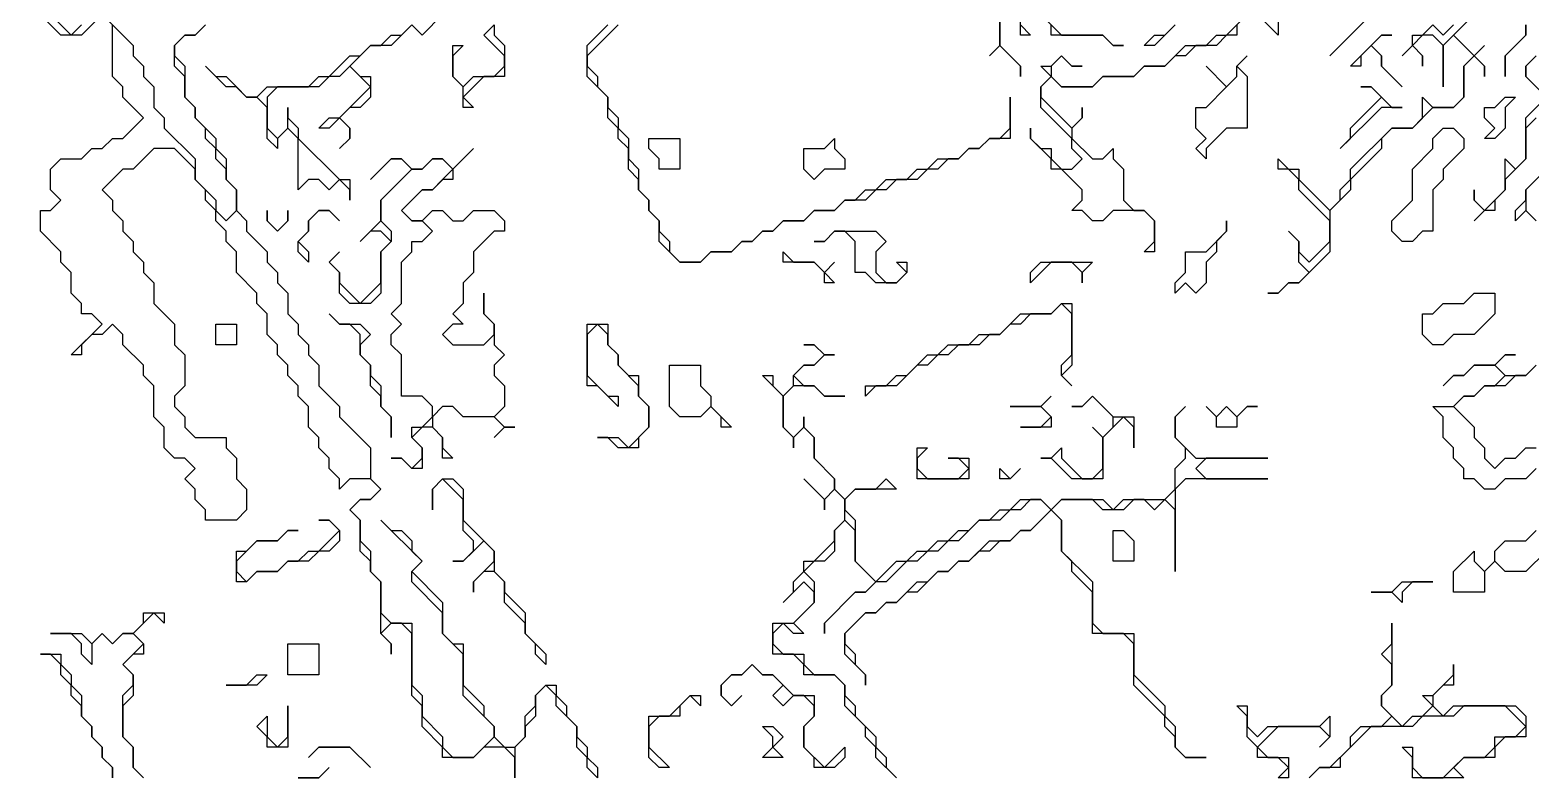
# Model space of a CAD drawing. Header units: metres. Extents: x 0 to 96.9, y 0 to 54.3.
# Drawn here: x 15.5 to 30.05, y 0 to 7.25 of the extents above; entities that cross this region are included whole.
import ezdxf

# ---------------------------------------------------------------- set-up
doc = ezdxf.new("R2010")
doc.units = ezdxf.units.M

msp = doc.modelspace()

# ---------------------------------------------------------------- linework, layer by layer
for points in [[(15, 8.1), (15.9, 7.2), (16, 7.3)], [(16.2, 7.4), (16, 7.2), (15.8, 7.2), (15, 8)], [(29.7, 7.6), (29.3, 7.2), (29.5, 7), (29.6, 7.1), (29.5, 7), (29.6, 6.9), (29.6, 6.8), (29.6, 6.9), (29.5, 7), (29.4, 6.9), (29.4, 6.6), (29.3, 6.5), (29.1, 6.5), (28.9, 6.3), (28.7, 6.3), (28.6, 6.2), (28.6, 6.1), (28.3, 5.8), (28.3, 5.7), (28.1, 5.5), (28.1, 5.1), (27.8, 4.8), (27.7, 4.8), (27.6, 4.7), (27.5, 4.7), (27.6, 4.7), (27.7, 4.8), (27.8, 4.8), (27.9, 4.9), (27.8, 5), (27.8, 5.2), (27.7, 5.3), (27.8, 5.2), (27.8, 5.1), (27.9, 5), (28.1, 5.2), (28.1, 5.4), (27.8, 5.7), (27.8, 5.8), (27.7, 5.9), (27.6, 5.9), (27.6, 6), (27.7, 5.9), (27.8, 5.9), (27.8, 5.8), (28.1, 5.5), (28.2, 5.6), (28.2, 5.7), (28.3, 5.8), (28.3, 5.9), (28.7, 6.3), (28.9, 6.3), (29, 6.4), (29, 6.6), (29.1, 6.5), (29.3, 6.5), (29.4, 6.6), (29.4, 6.9), (29.5, 7), (29.3, 7.2), (29.2, 7.1), (29.2, 6.7), (29.2, 7.1), (29.1, 7.2), (29, 7.2), (28.9, 7.1), (29, 7), (29, 6.9), (29, 7), (28.9, 7.1), (28.8, 7), (28.9, 7.1), (28.9, 7.2), (29, 7.2), (29.1, 7.3)], [(27.6, 7.5), (27.6, 7.2), (27.4, 7.4)], [(28.6, 7.5), (28.1, 7), (28.5, 7.4)], [(17.2, 7.3), (17.1, 7.2), (17, 7.2), (16.9, 7.1), (16.9, 7), (17, 6.9), (17, 6.6), (17.1, 6.5), (17.1, 6.4), (17.3, 6.2), (17.3, 6.1), (17.4, 6), (17.4, 5.8), (17.5, 5.7), (17.5, 5.5), (17.6, 5.4), (17.6, 5.3), (17.8, 5.1), (17.8, 5), (17.9, 4.9), (17.9, 4.8), (18, 4.7), (18, 4.5), (18.1, 4.4), (18.1, 4.3), (18.2, 4.2), (18.2, 4.1), (18.3, 4), (18.3, 3.8), (18.5, 3.6), (18.5, 3.5), (18.8, 3.2), (18.8, 2.9), (18.9, 2.8), (18.8, 2.7), (18.7, 2.7), (18.6, 2.6), (18.7, 2.5), (18.7, 2.3), (18.8, 2.2), (18.8, 2), (18.9, 1.9), (18.9, 1.6), (19, 1.5), (19.2, 1.5), (19.2, 0.9), (19.3, 0.8), (19.3, 0.6), (19.5, 0.4), (19.5, 0.3), (19.6, 0.2), (19.8, 0.2), (20, 0.4), (20, 0.5), (19.7, 0.8), (19.7, 1.2), (19.5, 1.4), (19.5, 1.6), (19.2, 1.9), (19.2, 2), (19.3, 2.1), (18.9, 2.5), (19, 2.4), (19.1, 2.4), (19.2, 2.3), (19.2, 2.2), (19.3, 2.1), (19.2, 2), (19.5, 1.7), (19.5, 1.4), (19.6, 1.3), (19.7, 1.3), (19.7, 0.9), (19.9, 0.7), (19.9, 0.6), (20, 0.5), (20, 0.4), (20.1, 0.3), (20.2, 0.3), (20.3, 0.4), (20.3, 0.6), (20.4, 0.7), (20.4, 0.8), (20.5, 0.9), (20.6, 0.9), (20.6, 0.8), (20.7, 0.7), (20.7, 0.6), (20.8, 0.5), (20.8, 0.4), (20.9, 0.3), (20.9, 0.2), (21, 0.1), (21, 0), (20.9, 0.1), (20.9, 0.2), (20.8, 0.3), (20.8, 0.5), (20.6, 0.7), (20.6, 0.8), (20.5, 0.9), (20.4, 0.8), (20.4, 0.6), (20.3, 0.5), (20.3, 0.4), (20.2, 0.3), (20.2, 0), (20.2, 0.2), (20.1, 0.3), (19.9, 0.3), (19.8, 0.2), (19.5, 0.2), (19.5, 0.3), (19.3, 0.5), (19.3, 0.7), (19.2, 0.8), (19.2, 1.4), (19.1, 1.5), (19, 1.5), (18.9, 1.4), (19, 1.3), (19, 1.2), (19, 1.3), (18.9, 1.4), (18.9, 1.9), (18.8, 2), (18.8, 2.1), (18.7, 2.2), (18.7, 2.5), (18.6, 2.6), (18.7, 2.7), (18.8, 2.7), (18.9, 2.8), (18.8, 2.9), (18.6, 2.9), (18.5, 2.8), (18.5, 2.9), (18.4, 3), (18.4, 3.1), (18.3, 3.2), (18.3, 3.3), (18.2, 3.4), (18.2, 3.6), (18.1, 3.7), (18.1, 3.8), (18, 3.9), (18, 4), (17.9, 4.1), (17.9, 4.2), (17.8, 4.3), (17.8, 4.5), (17.7, 4.6), (17.7, 4.7), (17.5, 4.9), (17.5, 5.1), (17.4, 5.2), (17.4, 5.3), (17.3, 5.4), (17.3, 5.5), (17.2, 5.6), (17.2, 5.7), (17.1, 5.8), (17.1, 5.9), (16.9, 6.1), (16.7, 6.1), (16.5, 5.9), (16.4, 5.9), (16.2, 5.7), (16.3, 5.6), (16.3, 5.5), (16.4, 5.4), (16.4, 5.3), (16.5, 5.2), (16.5, 5.1), (16.6, 5), (16.6, 4.9), (16.7, 4.8), (16.7, 4.6), (16.9, 4.4), (16.9, 4.2), (17, 4.1), (17, 3.8), (16.9, 3.7), (16.9, 3.6), (17, 3.5), (17, 3.4), (17.1, 3.3), (17.4, 3.3), (17.4, 3.2), (17.5, 3.1), (17.5, 2.9), (17.6, 2.8), (17.6, 2.6), (17.5, 2.5), (17.2, 2.5), (17.2, 2.6), (17.1, 2.7), (17.1, 2.8), (17, 2.9), (17.1, 3), (17, 3.1), (16.9, 3.1), (16.8, 3.2), (16.8, 3.4), (16.7, 3.5), (16.7, 3.8), (16.6, 3.9), (16.6, 4), (16.4, 4.2), (16.4, 4.3), (16.3, 4.4), (16.2, 4.3), (16.1, 4.3), (16, 4.2), (16, 4.1), (15.9, 4.1), (16.2, 4.4), (16.1, 4.5), (16, 4.5), (16, 4.6), (15.9, 4.7), (15.9, 4.9), (15.8, 5), (15.8, 5.1), (15.6, 5.3), (15.6, 5.5), (15.7, 5.5), (15.8, 5.6), (15.7, 5.7), (15.7, 5.9), (15.8, 6), (16, 6), (16.1, 6.1), (16.2, 6.1), (16.3, 6.2), (16.4, 6.2), (16.6, 6.4), (16.4, 6.6), (16.4, 6.7), (16.3, 6.8), (16.3, 7.3)], [(16.2, 7.4), (16.5, 7.1), (16.5, 7), (16.6, 6.9), (16.6, 6.8), (16.7, 6.7), (16.7, 6.5), (16.8, 6.4), (16.8, 6.3), (17.1, 6), (17.1, 5.8), (17.3, 5.6), (17.3, 5.5), (17.4, 5.4), (17.5, 5.5), (17.5, 5.7), (17.4, 5.8), (17.4, 5.9), (17.3, 6), (17.3, 6.1), (17.2, 6.2), (17.2, 6.3), (17.1, 6.4), (17.1, 6.5), (17, 6.6), (17, 6.8), (16.9, 6.9), (16.9, 7.1), (17, 7.2), (17.1, 7.2), (17.2, 7.3)], [(19.5, 7.4), (19.3, 7.2), (19.2, 7.3), (19, 7.1), (18.8, 7.1), (18.6, 6.9), (18.7, 6.8), (18.8, 6.8), (18.8, 6.6), (18.7, 6.5), (18.6, 6.5), (18.5, 6.4), (18.6, 6.3), (18.6, 6.2), (18.5, 6.1), (18.6, 6.2), (18.6, 6.3), (18.5, 6.4), (18.4, 6.3), (18.3, 6.3), (18.4, 6.4), (18.5, 6.4), (18.8, 6.7), (18.6, 6.9), (18.5, 6.8), (18.4, 6.8), (18.3, 6.7), (17.9, 6.7), (17.8, 6.6), (17.8, 6.3), (17.9, 6.2), (18, 6.3), (18, 6.5), (18, 6.4), (18.1, 6.3), (18.1, 6.2), (18.5, 5.8), (18.6, 5.8), (18.6, 5.6), (18.6, 5.7), (18.5, 5.8), (18.4, 5.7), (18.3, 5.8), (18.2, 5.8), (18.1, 5.7), (18.1, 6.2), (18, 6.3), (17.9, 6.2), (17.9, 6.1), (17.8, 6.2), (17.8, 6.5), (17.7, 6.6), (17.6, 6.6), (17.5, 6.7), (17.4, 6.7), (17.2, 6.9), (17.3, 6.8), (17.4, 6.8), (17.6, 6.6), (17.7, 6.6), (17.8, 6.7), (18.2, 6.7), (18.3, 6.8), (18.4, 6.8), (18.6, 7), (18.7, 7), (18.8, 7.1), (18.9, 7.1), (19, 7.2), (19.1, 7.2), (19.2, 7.3), (19.3, 7.2), (19.4, 7.3)], [(20, 7.3), (20, 7.2), (20.1, 7.1), (20.1, 6.8), (19.9, 6.8), (19.7, 6.6), (19.8, 6.5), (19.7, 6.5), (19.7, 6.7), (19.6, 6.8), (19.6, 7.1), (19.7, 7.1), (19.6, 7), (19.6, 6.8), (19.7, 6.7), (19.8, 6.8), (20, 6.8), (20.1, 6.9), (20.1, 7), (19.9, 7.2), (20, 7.3)], [(21.2, 7.3), (20.9, 7), (20.9, 6.9), (21, 6.8), (21, 6.7), (21.1, 6.6), (21.1, 6.5), (21.2, 6.4), (21.2, 6.3), (21.3, 6.2), (21.3, 6), (21.4, 5.9), (21.4, 5.7), (21.5, 5.6), (21.5, 5.5), (21.6, 5.4), (21.6, 5.3), (21.7, 5.2), (21.7, 5.1), (21.8, 5), (22, 5), (22.1, 5.1), (22.3, 5.1), (22.4, 5.2), (22.5, 5.2), (22.6, 5.3), (22.7, 5.3), (22.8, 5.4), (23, 5.4), (23.1, 5.5), (23.3, 5.5), (23.4, 5.6), (23.5, 5.6), (23.6, 5.7), (23.7, 5.7), (23.8, 5.8), (24, 5.8), (24.1, 5.9), (24.2, 5.9), (24.3, 6), (24.5, 6), (24.6, 6.1), (24.7, 6.1), (24.8, 6.2), (24.9, 6.2), (25, 6.3), (25, 6.6), (25, 6.2), (24.8, 6.2), (24.7, 6.1), (24.6, 6.1), (24.5, 6), (24.4, 6), (24.3, 5.9), (24.2, 5.9), (24.1, 5.8), (23.9, 5.8), (23.8, 5.7), (23.7, 5.7), (23.6, 5.6), (23.4, 5.6), (23.3, 5.5), (23.1, 5.5), (23, 5.4), (22.8, 5.4), (22.7, 5.3), (22.6, 5.3), (22.5, 5.2), (22.4, 5.2), (22.3, 5.1), (22.1, 5.1), (22, 5), (21.8, 5), (21.6, 5.2), (21.6, 5.4), (21.5, 5.5), (21.5, 5.6), (21.4, 5.7), (21.4, 5.8), (21.3, 5.9), (21.3, 6.1), (21.2, 6.2), (21.2, 6.3), (21.1, 6.4), (21.1, 6.6), (20.9, 6.8), (20.9, 7.1), (21.1, 7.3)], [(24.9, 7.4), (24.9, 7.1), (25.1, 6.9), (25.1, 6.8), (25.1, 6.9), (24.9, 7.1), (24.8, 7), (24.9, 7.1), (24.9, 7.4)], [(25.1, 7.3), (25.2, 7.2), (25.1, 7.2), (25.1, 7.4)], [(27.2, 7.3), (27.2, 7.2), (27.1, 7.2), (27, 7.1), (26.8, 7.1), (26.7, 7), (26.6, 7), (26.5, 6.9), (26.3, 6.9), (26.2, 6.8), (25.9, 6.8), (25.8, 6.7), (25.5, 6.7), (25.4, 6.8), (25.3, 6.7), (25.3, 6.6), (25.6, 6.3), (25.7, 6.4), (25.7, 6.5), (25.7, 6.4), (25.6, 6.3), (25.6, 6.2), (25.8, 6), (25.9, 6), (26, 6.1), (26, 6), (26.1, 5.9), (26.1, 5.6), (26.2, 5.5), (26.3, 5.5), (26.4, 5.4), (26.4, 5.1), (26.3, 5.1), (26.4, 5.2), (26.4, 5.4), (26.3, 5.5), (26, 5.5), (25.9, 5.4), (25.8, 5.4), (25.7, 5.5), (25.6, 5.5), (25.7, 5.6), (25.7, 5.7), (25.5, 5.9), (25.4, 5.9), (25.4, 6), (25.2, 6.2), (25.2, 6.3), (25.2, 6.2), (25.3, 6.1), (25.4, 6.1), (25.4, 6), (25.5, 5.9), (25.6, 5.9), (25.7, 6), (25.6, 6.1), (25.6, 6.2), (25.3, 6.5), (25.3, 6.7), (25.4, 6.8), (25.3, 6.9), (25.4, 6.9), (25.5, 7), (25.6, 6.9), (25.7, 6.9), (25.6, 6.9), (25.5, 7), (25.4, 6.9), (25.4, 6.8), (25.5, 6.7), (25.8, 6.7), (25.9, 6.8), (26.2, 6.8), (26.3, 6.9), (26.5, 6.9), (26.7, 7.1), (26.9, 7.1), (27, 7.2), (27.1, 7.2), (27.3, 7.4)], [(25.3, 7.4), (25.5, 7.2), (25.9, 7.2), (26, 7.1), (26.1, 7.1), (26, 7.1), (25.9, 7.2), (25.4, 7.2), (25.4, 7.3)], [(26.6, 7.3), (26.4, 7.1), (26.3, 7.1), (26.4, 7.2), (26.5, 7.2), (26.6, 7.3)], [(29.1, 7.3), (29.2, 7.2), (29.3, 7.3)], [(30.1, 6.4), (30, 6.3), (30, 6), (29.8, 5.8), (29.8, 5.7), (29.7, 5.6), (29.7, 5.5), (29.6, 5.5), (29.5, 5.4), (29.6, 5.5), (29.5, 5.6), (29.5, 5.7), (29.5, 5.6), (29.6, 5.5), (29.8, 5.7), (29.8, 6), (29.9, 5.9), (30, 6), (30, 6.4), (30.2, 6.6), (30, 6.8), (30, 6.9), (30.1, 7), (30, 6.9), (30, 6.8), (30.1, 6.7)], [(30.2, 5.9), (30, 5.7), (30, 5.5), (30.1, 5.4), (30, 5.5), (29.9, 5.4), (29.9, 5.5), (30, 5.6), (30, 5.7), (30.3, 6)], [(30.1, 3), (30, 2.9), (29.8, 2.9), (29.7, 2.8), (29.6, 2.8), (29.5, 2.9), (29.4, 2.9), (29.4, 3), (29.3, 3.1), (29.3, 3.2), (29.2, 3.3), (29.2, 3.5), (29.1, 3.6), (29.3, 3.6), (29.4, 3.7), (29.5, 3.7), (29.6, 3.8), (29.7, 3.8), (29.8, 3.9), (29.7, 4), (29.5, 4), (29.4, 3.9), (29.3, 3.9), (29.2, 3.8), (29.3, 3.9), (29.4, 3.9), (29.5, 4), (29.7, 4), (29.8, 4.1), (29.9, 4.1), (29.8, 4.1), (29.7, 4), (29.8, 3.9), (30, 3.9), (30.1, 4), (30, 3.9), (29.9, 3.9), (29.8, 3.8), (29.6, 3.8), (29.5, 3.7), (29.4, 3.7), (29.3, 3.6), (29.5, 3.4), (29.5, 3.3), (29.6, 3.2), (29.6, 3.1), (29.7, 3), (29.8, 3.1), (29.9, 3.1), (30, 3.2), (30.1, 3.2)], [(30.2, 2.2), (30, 2), (29.8, 2), (29.7, 2.1), (29.6, 2), (29.6, 1.8), (29.3, 1.8), (29.3, 2), (29.5, 2.2), (29.5, 2.1), (29.6, 2), (29.7, 2.1), (29.7, 2.2), (29.8, 2.3), (30, 2.3), (30.1, 2.4)]]:
    msp.add_lwpolyline(points)
for points in [[(29.8, 6.8), (29.8, 7), (30, 7.2), (30, 7.3), (30, 7.2), (29.8, 7)], [(28.8, 6.7), (28.6, 6.9), (28.6, 7), (28.5, 7.1), (28.4, 7), (28.4, 6.9), (28.3, 6.9), (28.6, 7.2), (28.7, 7.2), (28.6, 7.2), (28.5, 7.1), (28.6, 7), (28.6, 6.9)], [(26.9, 6), (26.8, 6.1), (26.9, 6.2), (26.8, 6.3), (26.8, 6.5), (26.9, 6.5), (27.1, 6.7), (26.9, 6.9), (27.1, 6.7), (27.2, 6.8), (27.2, 6.9), (27.3, 7), (27.2, 6.9), (27.3, 6.8), (27.3, 6.3), (27.1, 6.3), (26.9, 6.1)], [(28.2, 6.1), (28.3, 6.2), (28.3, 6.3), (28.6, 6.6), (28.5, 6.7), (28.4, 6.7), (28.5, 6.7), (28.7, 6.5), (28.8, 6.5), (28.6, 6.5)], [(29.6, 6.2), (29.7, 6.3), (29.6, 6.4), (29.6, 6.5), (29.7, 6.5), (29.8, 6.6), (29.9, 6.6), (29.8, 6.5), (29.8, 6.3), (29.7, 6.2)], [(28.8, 5.2), (28.7, 5.3), (28.7, 5.4), (28.9, 5.6), (28.9, 5.9), (29.1, 6.1), (29.1, 6.2), (29.2, 6.3), (29.3, 6.3), (29.4, 6.2), (29.4, 6.1), (29.2, 5.9), (29.2, 5.8), (29.1, 5.7), (29.1, 5.3), (29, 5.3), (28.9, 5.2)], [(21.6, 5.9), (21.6, 6), (21.5, 6.1), (21.5, 6.2), (21.8, 6.2), (21.8, 5.9)], [(23.1, 5.8), (23, 5.9), (23, 6.1), (23.2, 6.1), (23.3, 6.2), (23.3, 6.1), (23.4, 6), (23.4, 5.9), (23.2, 5.9)], [(19.2, 3), (19.1, 3.1), (19, 3.1), (19.1, 3.1), (19.2, 3), (19.3, 3.1), (19.3, 3.2), (19.2, 3.3), (19.2, 3.4), (19.3, 3.4), (19.4, 3.5), (19.4, 3.6), (19.3, 3.7), (19.1, 3.7), (19.1, 4.1), (19, 4.2), (19, 4.3), (19.1, 4.4), (19, 4.5), (19.1, 4.6), (19.1, 5), (19.2, 5.1), (19.2, 5.2), (19.3, 5.2), (19.4, 5.3), (19.3, 5.4), (19.2, 5.4), (19.1, 5.5), (19.3, 5.7), (19.4, 5.7), (19.6, 5.9), (19.5, 6), (19.4, 6), (19.3, 5.9), (19.2, 5.9), (18.9, 5.6), (18.9, 5.4), (19, 5.3), (19, 5.2), (18.9, 5.1), (18.9, 4.7), (18.8, 4.6), (18.6, 4.6), (18.5, 4.7), (18.5, 4.9), (18.4, 5), (18.5, 5.1), (18.4, 5), (18.5, 4.9), (18.5, 4.8), (18.7, 4.6), (18.9, 4.8), (18.9, 5.1), (19, 5.2), (18.9, 5.3), (18.8, 5.3), (18.7, 5.2), (18.9, 5.4), (18.9, 5.6), (19.2, 5.9), (19.1, 6), (19, 6), (18.8, 5.8), (19, 6), (19.1, 6), (19.2, 5.9), (19.3, 5.9), (19.4, 6), (19.5, 6), (19.6, 5.9), (19.8, 6.1), (19.6, 5.9), (19.6, 5.8), (19.5, 5.8), (19.4, 5.7), (19.3, 5.7), (19.1, 5.5), (19.2, 5.4), (19.3, 5.4), (19.4, 5.5), (19.5, 5.5), (19.6, 5.4), (19.7, 5.4), (19.8, 5.5), (20, 5.5), (20.1, 5.4), (20.1, 5.3), (20, 5.3), (19.8, 5.1), (19.8, 4.9), (19.7, 4.8), (19.7, 4.6), (19.6, 4.5), (19.7, 4.4), (19.6, 4.4), (19.5, 4.3), (19.6, 4.2), (19.9, 4.2), (20, 4.3), (20, 4.4), (19.9, 4.5), (19.9, 4.7), (19.9, 4.5), (20, 4.4), (20, 4.2), (20.1, 4.1), (20, 4), (20, 3.9), (20.1, 3.8), (20.1, 3.6), (20, 3.5), (20.1, 3.4), (20.2, 3.4), (20.1, 3.4), (20, 3.3), (20.1, 3.4), (20, 3.5), (19.7, 3.5), (19.6, 3.6), (19.5, 3.6), (19.4, 3.5), (19.4, 3.4), (19.5, 3.3), (19.5, 3.2), (19.6, 3.1), (19.5, 3.1), (19.5, 3.3), (19.4, 3.4), (19.3, 3.4), (19.2, 3.3), (19.3, 3.2), (19.3, 3)], [(17.9, 5.3), (17.8, 5.4), (17.8, 5.5), (17.8, 5.4), (17.9, 5.3), (18, 5.4), (18, 5.5), (18, 5.4)], [(18.2, 5), (18.1, 5.1), (18.1, 5.2), (18.2, 5.3), (18.2, 5.4), (18.3, 5.5), (18.4, 5.5), (18.5, 5.4), (18.4, 5.5), (18.3, 5.5), (18.2, 5.4), (18.2, 5.3), (18.1, 5.2), (18.2, 5.1)], [(26.6, 4.7), (26.6, 4.8), (26.7, 4.9), (26.7, 5.1), (26.9, 5.1), (27.1, 5.3), (27.1, 5.4), (27.1, 5.3), (27, 5.2), (27, 5.1), (26.9, 5), (26.9, 4.8), (26.8, 4.7), (26.7, 4.8)], [(23.7, 4.8), (23.6, 4.9), (23.5, 4.9), (23.5, 5.2), (23.4, 5.3), (23.3, 5.3), (23.2, 5.2), (23.1, 5.2), (23.2, 5.2), (23.3, 5.3), (23.7, 5.3), (23.8, 5.2), (23.7, 5.1), (23.7, 4.9), (23.8, 4.8), (23.9, 4.8), (24, 4.9), (23.9, 5), (24, 5), (24, 4.9), (23.9, 4.8)], [(23.2, 4.8), (23.2, 4.9), (23.1, 5), (22.8, 5), (22.8, 5.1), (22.9, 5), (23.1, 5), (23.2, 4.9), (23.3, 5), (23.2, 4.9), (23.3, 4.8)], [(25.2, 4.8), (25.2, 4.9), (25.3, 5), (25.8, 5), (25.7, 4.9), (25.7, 4.8), (25.7, 4.9), (25.6, 5), (25.4, 5)], [(29.1, 4.2), (29, 4.3), (29, 4.5), (29.1, 4.5), (29.2, 4.6), (29.4, 4.6), (29.5, 4.7), (29.7, 4.7), (29.7, 4.5), (29.5, 4.3), (29.3, 4.3), (29.2, 4.2)], [(23.6, 3.7), (23.6, 3.8), (23.8, 3.8), (23.9, 3.9), (24, 3.9), (24.2, 4.1), (24.3, 4.1), (24.4, 4.2), (24.6, 4.2), (24.7, 4.3), (24.9, 4.3), (25.1, 4.5), (25.4, 4.5), (25.5, 4.6), (25.6, 4.6), (25.6, 4), (25.5, 3.9), (25.6, 3.8), (25.5, 3.9), (25.5, 4), (25.6, 4.1), (25.6, 4.5), (25.5, 4.6), (25.4, 4.5), (25.2, 4.5), (25.1, 4.4), (25, 4.4), (24.9, 4.3), (24.8, 4.3), (24.7, 4.2), (24.5, 4.2), (24.4, 4.1), (24.3, 4.1), (24.2, 4), (24.1, 4), (23.9, 3.8), (23.7, 3.8)], [(17.3, 4.2), (17.3, 4.4), (17.5, 4.4), (17.5, 4.2)], [(19, 3.3), (19, 3.5), (18.9, 3.6), (18.9, 3.7), (18.8, 3.8), (18.8, 4), (18.7, 4.1), (18.7, 4.3), (18.6, 4.4), (18.5, 4.4), (18.4, 4.5), (18.5, 4.4), (18.7, 4.4), (18.8, 4.3), (18.7, 4.2), (18.7, 4.1), (18.8, 4), (18.8, 3.9), (18.9, 3.8), (18.9, 3.6), (19, 3.5)], [(21.2, 3.2), (21.1, 3.3), (21, 3.3), (21.2, 3.3), (21.3, 3.2), (21.5, 3.4), (21.5, 3.6), (21.4, 3.7), (21.4, 3.8), (21.2, 4), (21.2, 4.1), (21.1, 4.2), (21.1, 4.3), (21, 4.4), (20.9, 4.3), (20.9, 3.9), (21.1, 3.7), (21.2, 3.7), (21.2, 3.6), (21, 3.8), (20.9, 3.8), (20.9, 4.4), (21.1, 4.4), (21.1, 4.2), (21.2, 4.1), (21.2, 4), (21.3, 3.9), (21.4, 3.9), (21.4, 3.7), (21.5, 3.6), (21.5, 3.4), (21.4, 3.3), (21.4, 3.2)], [(23.9, 0), (23.7, 0.2), (23.7, 0.3), (23.6, 0.4), (23.6, 0.5), (23.4, 0.7), (23.4, 0.9), (23.3, 1), (23, 1), (23, 1.1), (22.9, 1.2), (22.7, 1.2), (22.7, 1.5), (22.9, 1.5), (23.1, 1.7), (23.1, 1.8), (23, 1.9), (22.8, 1.7), (22.9, 1.8), (22.9, 1.9), (23, 2), (23, 2.1), (23.1, 2.1), (23.3, 2.3), (23.3, 2.4), (23.4, 2.5), (23.4, 2.7), (23.3, 2.8), (23.2, 2.7), (23.2, 2.6), (23.2, 2.7), (23, 2.9), (23.2, 2.7), (23.3, 2.8), (23.3, 2.9), (23.1, 3.1), (23.1, 3.3), (23, 3.4), (22.9, 3.3), (22.9, 3.2), (22.9, 3.3), (22.8, 3.4), (22.8, 3.7), (22.6, 3.9), (22.7, 3.9), (22.7, 3.8), (22.8, 3.7), (22.9, 3.8), (22.9, 3.9), (23, 4), (23.1, 4), (23.2, 4.1), (23.1, 4.2), (23, 4.2), (23.1, 4.2), (23.2, 4.1), (23.3, 4.1), (23.2, 4.1), (23.1, 4), (23, 4), (22.9, 3.9), (23, 3.8), (23.1, 3.8), (23.2, 3.7), (23.4, 3.7), (23.2, 3.7), (23.1, 3.8), (22.9, 3.8), (22.8, 3.7), (22.8, 3.4), (22.9, 3.3), (23, 3.4), (23, 3.5), (23, 3.4), (23.1, 3.3), (23.1, 3.1), (23.3, 2.9), (23.3, 2.8), (23.4, 2.7), (23.5, 2.8), (23.7, 2.8), (23.8, 2.9), (23.9, 2.8), (23.5, 2.8), (23.4, 2.7), (23.4, 2.6), (23.5, 2.5), (23.5, 2.1), (23.7, 1.9), (23.9, 2.1), (24, 2.1), (24.1, 2.2), (24.2, 2.2), (24.3, 2.3), (24.4, 2.3), (24.5, 2.4), (24.6, 2.4), (24.7, 2.5), (24.8, 2.5), (24.9, 2.6), (25, 2.6), (25.1, 2.7), (25.3, 2.7), (25.4, 2.6), (25.5, 2.7), (25.9, 2.7), (26, 2.6), (26.1, 2.7), (26.5, 2.7), (26.6, 2.8), (26.6, 3), (26.7, 3.1), (26.7, 3.2), (26.6, 3.3), (26.6, 3.5), (26.7, 3.6), (26.6, 3.5), (26.6, 3.3), (26.8, 3.1), (27.5, 3.1), (26.9, 3.1), (26.8, 3), (26.9, 2.9), (27.5, 2.9), (26.7, 2.9), (26.6, 2.8), (26.6, 2), (26.6, 2.6), (26.5, 2.7), (26.4, 2.6), (26.3, 2.7), (26.2, 2.7), (26.1, 2.6), (25.9, 2.6), (25.8, 2.7), (25.5, 2.7), (25.4, 2.6), (25.5, 2.5), (25.5, 2.2), (25.8, 1.9), (25.8, 1.5), (25.9, 1.4), (26.2, 1.4), (26.2, 1), (26.5, 0.7), (26.5, 0.6), (26.6, 0.5), (26.6, 0.3), (26.7, 0.2), (26.9, 0.2), (26.7, 0.2), (26.6, 0.3), (26.6, 0.4), (26.5, 0.5), (26.5, 0.6), (26.2, 0.9), (26.2, 1.3), (26.1, 1.4), (25.8, 1.4), (25.8, 1.8), (25.6, 2), (25.6, 2.1), (25.5, 2.2), (25.5, 2.5), (25.4, 2.6), (25.2, 2.4), (25.1, 2.4), (25, 2.3), (24.9, 2.3), (24.8, 2.2), (24.7, 2.2), (24.6, 2.1), (24.5, 2.1), (24.4, 2), (24.3, 2), (24.1, 1.8), (24, 1.8), (23.9, 1.7), (23.8, 1.7), (23.7, 1.6), (23.6, 1.6), (23.4, 1.4), (23.4, 1.3), (23.5, 1.2), (23.5, 1.1), (23.6, 1), (23.6, 0.9), (23.6, 1), (23.4, 1.2), (23.4, 1.4), (23.6, 1.6), (23.7, 1.6), (23.8, 1.7), (23.9, 1.7), (24.1, 1.9), (24.2, 1.9), (24.3, 2), (24.4, 2), (24.5, 2.1), (24.6, 2.1), (24.8, 2.3), (25, 2.3), (25.1, 2.4), (25.2, 2.4), (25.4, 2.6), (25.3, 2.7), (25.2, 2.7), (25.1, 2.6), (25, 2.6), (24.9, 2.5), (24.7, 2.5), (24.5, 2.3), (24.4, 2.3), (24.3, 2.2), (24.2, 2.2), (24.1, 2.1), (24, 2.1), (23.8, 1.9), (23.7, 1.9), (23.6, 1.8), (23.5, 1.8), (23.2, 1.5), (23.2, 1.4), (23.2, 1.5), (23.5, 1.8), (23.6, 1.8), (23.7, 1.9), (23.5, 2.1), (23.5, 2.4), (23.4, 2.5), (23.3, 2.4), (23.3, 2.2), (23.2, 2.1), (23.1, 2.1), (23, 2), (23.1, 1.9), (23.1, 1.7), (22.9, 1.5), (23, 1.4), (22.9, 1.4), (22.8, 1.5), (22.7, 1.4), (22.7, 1.3), (22.8, 1.2), (23, 1.2), (23, 1.1), (23.1, 1), (23.3, 1), (23.4, 0.9), (23.4, 0.8), (23.5, 0.7), (23.5, 0.6), (23.7, 0.4), (23.7, 0.3), (23.8, 0.2), (23.8, 0.1)], [(22.2, 3.4), (22.2, 3.5), (22.1, 3.6), (22, 3.5), (21.8, 3.5), (21.7, 3.6), (21.7, 4), (22, 4), (22, 3.8), (22.1, 3.7), (22.1, 3.6), (22.3, 3.4)], [(25.1, 3.4), (25.3, 3.4), (25.4, 3.5), (25.3, 3.6), (25, 3.6), (25.3, 3.6), (25.4, 3.7), (25.3, 3.6), (25.4, 3.5), (25.4, 3.4)], [(25.6, 2.9), (25.4, 3.1), (25.3, 3.1), (25.4, 3.1), (25.5, 3.2), (25.5, 3.1), (25.7, 2.9), (25.8, 2.9), (25.9, 3), (25.9, 3.3), (25.8, 3.4), (25.9, 3.3), (26, 3.4), (26, 3.5), (25.8, 3.7), (25.7, 3.6), (25.6, 3.6), (25.7, 3.6), (25.8, 3.7), (26, 3.5), (26.2, 3.5), (26.2, 3.2), (26.2, 3.4), (26.1, 3.5), (25.9, 3.3), (25.9, 2.9)], [(27, 3.4), (27, 3.5), (26.9, 3.6), (27, 3.5), (27.1, 3.6), (27.2, 3.5), (27.3, 3.6), (27.4, 3.6), (27.3, 3.6), (27.2, 3.5), (27.2, 3.4)], [(24.1, 2.9), (24.1, 3.2), (24.2, 3.2), (24.1, 3.1), (24.1, 3), (24.2, 2.9), (24.5, 2.9), (24.6, 3), (24.5, 3.1), (24.4, 3.1), (24.6, 3.1), (24.6, 2.9)], [(24.9, 2.9), (24.9, 3), (25, 2.9), (25.1, 3), (25, 2.9)], [(20.5, 1.1), (20.4, 1.2), (20.4, 1.3), (20.3, 1.4), (20.3, 1.5), (20.1, 1.7), (20.1, 1.9), (20, 2), (19.9, 2), (19.8, 1.9), (19.8, 1.8), (19.8, 1.9), (20, 2.1), (20, 2.2), (19.9, 2.3), (19.7, 2.1), (19.6, 2.1), (19.7, 2.1), (19.8, 2.2), (19.8, 2.3), (19.7, 2.4), (19.7, 2.7), (19.5, 2.9), (19.4, 2.8), (19.4, 2.6), (19.4, 2.8), (19.5, 2.9), (19.6, 2.9), (19.7, 2.8), (19.7, 2.5), (20, 2.2), (20, 2), (20.1, 1.9), (20.1, 1.8), (20.3, 1.6), (20.3, 1.4), (20.5, 1.2)], [(17.5, 1.9), (17.5, 2.2), (17.6, 2.2), (17.7, 2.3), (17.9, 2.3), (18, 2.4), (18.1, 2.4), (18, 2.4), (17.9, 2.3), (17.7, 2.3), (17.5, 2.1), (17.5, 2), (17.6, 1.9), (17.7, 2), (17.9, 2), (18, 2.1), (18.1, 2.1), (18.2, 2.2), (18.3, 2.2), (18.5, 2.4), (18.4, 2.5), (18.3, 2.5), (18.4, 2.5), (18.5, 2.4), (18.5, 2.3), (18.4, 2.2), (18.3, 2.2), (18.2, 2.1), (18, 2.1), (17.9, 2), (17.7, 2), (17.6, 1.9)], [(26, 2.1), (26, 2.4), (26.1, 2.4), (26.2, 2.3), (26.2, 2.1)], [(28.8, 1.7), (28.7, 1.8), (28.5, 1.8), (28.7, 1.8), (28.8, 1.9), (29.1, 1.9), (28.9, 1.9), (28.8, 1.8)], [(16.6, 0), (16.5, 0.1), (16.5, 0.3), (16.4, 0.4), (16.4, 0.8), (16.5, 0.9), (16.5, 1), (16.4, 1.1), (16.6, 1.3), (16.5, 1.4), (16.4, 1.4), (16.3, 1.3), (16.2, 1.4), (16.1, 1.3), (16.1, 1.1), (16, 1.2), (16, 1.3), (15.9, 1.4), (15.7, 1.4), (16, 1.4), (16.1, 1.3), (16.2, 1.4), (16.3, 1.3), (16.4, 1.4), (16.5, 1.4), (16.6, 1.5), (16.6, 1.6), (16.8, 1.6), (16.8, 1.5), (16.7, 1.6), (16.5, 1.4), (16.6, 1.3), (16.6, 1.2), (16.5, 1.2), (16.4, 1.1), (16.5, 1), (16.5, 0.8), (16.4, 0.7), (16.4, 0.4), (16.5, 0.3), (16.5, 0.1)], [(27.9, 0), (28, 0.1), (28.1, 0.1), (28.3, 0.3), (28.3, 0.4), (28.4, 0.5), (28.6, 0.5), (28.7, 0.6), (28.6, 0.7), (28.6, 0.8), (28.7, 0.9), (28.7, 1.1), (28.6, 1.2), (28.7, 1.3), (28.7, 1.5), (28.7, 0.9), (28.6, 0.8), (28.6, 0.7), (28.8, 0.5), (28.9, 0.6), (29, 0.6), (29.1, 0.7), (29, 0.8), (29.1, 0.8), (29.3, 1), (29.3, 1.1), (29.3, 0.9), (29.2, 0.9), (29.1, 0.8), (29.1, 0.7), (29.2, 0.6), (29.3, 0.7), (29.9, 0.7), (30, 0.6), (30, 0.4), (29.8, 0.4), (29.7, 0.3), (29.7, 0.2), (29.4, 0.2), (29.3, 0.1), (29.4, 0), (28.9, 0), (28.9, 0.2), (28.8, 0.3), (28.9, 0.3), (28.9, 0.1), (29, 0), (29.2, 0), (29.4, 0.2), (29.6, 0.2), (29.7, 0.3), (29.7, 0.4), (29.9, 0.4), (30, 0.5), (29.8, 0.7), (29.4, 0.7), (29.3, 0.6), (29, 0.6), (28.9, 0.5), (28.5, 0.5), (28.2, 0.2), (28.2, 0.1), (28, 0.1)], [(16.3, 0), (16.3, 0.1), (16.2, 0.2), (16.2, 0.3), (16.1, 0.4), (16.1, 0.5), (16, 0.6), (16, 0.7), (15.9, 0.8), (15.9, 0.9), (15.8, 1), (15.8, 1.1), (15.7, 1.2), (15.6, 1.2), (15.8, 1.2), (15.8, 1.1), (15.9, 1), (15.9, 0.9), (16, 0.8), (16, 0.6), (16.1, 0.5), (16.1, 0.4), (16.2, 0.3), (16.2, 0.2), (16.3, 0.1)], [(18, 1), (18, 1.3), (18.3, 1.3), (18.3, 1)], [(23.1, 0.1), (23.1, 0.2), (23, 0.3), (23, 0.5), (23.1, 0.6), (23.1, 0.7), (23, 0.8), (22.9, 0.8), (22.8, 0.7), (22.7, 0.8), (22.8, 0.9), (22.7, 1), (22.6, 1), (22.5, 1.1), (22.4, 1), (22.3, 1), (22.2, 0.9), (22.2, 0.8), (22.3, 0.7), (22.4, 0.8), (22.3, 0.7), (22.2, 0.8), (22.2, 0.9), (22.3, 1), (22.4, 1), (22.5, 1.1), (22.6, 1), (22.7, 1), (22.9, 0.8), (23.1, 0.8), (23.1, 0.6), (23, 0.5), (23, 0.3), (23.2, 0.1), (23.4, 0.3), (23.4, 0.2), (23.3, 0.1)], [(17.4, 0.9), (17.6, 0.9), (17.7, 1), (17.8, 1), (17.7, 0.9)], [(21.6, 0.1), (21.5, 0.2), (21.5, 0.6), (21.7, 0.6), (21.9, 0.8), (22, 0.8), (22, 0.7), (21.9, 0.8), (21.8, 0.7), (21.8, 0.6), (21.6, 0.6), (21.5, 0.5), (21.5, 0.3), (21.7, 0.1)], [(17.8, 0.3), (17.8, 0.4), (17.7, 0.5), (17.8, 0.6), (17.8, 0.4), (17.9, 0.3), (18, 0.4), (18, 0.7), (18, 0.3)], [(27.6, 0), (27.7, 0.1), (27.6, 0.2), (27.4, 0.2), (27.4, 0.3), (27.3, 0.4), (27.3, 0.6), (27.2, 0.7), (27.3, 0.7), (27.3, 0.5), (27.4, 0.4), (27.5, 0.5), (28, 0.5), (28.1, 0.6), (28.1, 0.4), (28, 0.3), (28.1, 0.4), (28, 0.5), (27.6, 0.5), (27.4, 0.3), (27.5, 0.2), (27.7, 0.2), (27.7, 0)], [(22.6, 0.2), (22.7, 0.3), (22.7, 0.4), (22.6, 0.5), (22.7, 0.5), (22.8, 0.4), (22.7, 0.3), (22.8, 0.2)], [(18.8, 0.1), (18.6, 0.3), (18.3, 0.3), (18.2, 0.2), (18.3, 0.3), (18.6, 0.3)], [(18.1, 0), (18.3, 0), (18.4, 0.1), (18.3, 0)]]:
    msp.add_lwpolyline(points, close=True)

doc.saveas('drawing.dxf')
